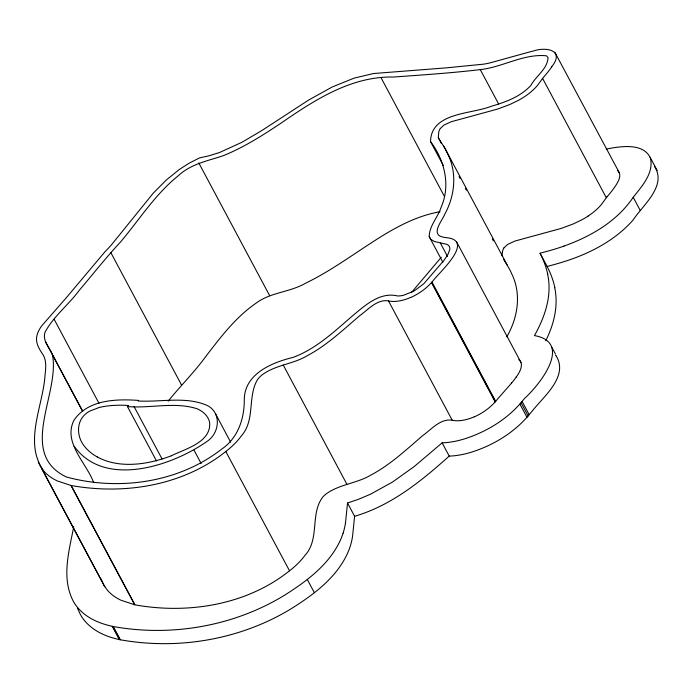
<?xml version="1.0" encoding="UTF-8"?>
<svg xmlns="http://www.w3.org/2000/svg" width="693" height="693" viewBox="0 0 693 693"><rect width="100%" height="100%" fill="white"/><g stroke="black" fill="none" stroke-linecap="round" stroke-linejoin="round"><path stroke-width="1.04" d="M501.983 255.786L502.416 251.741M443.26 165.419L430.518 141.563C431.15 112.067 471.379 114.38 491.424 106.22C505.717 102.114 520.408 96.699 530.769 85.551C535.906 76.039 547.392 69.101 548.059 57.675L546.482 55.804C523.821 53.465 502.668 67.169 480.275 69.612C451.429 73.025 422.435 74.948 393.468 77.036C350.701 76.126 313.929 100.502 280.111 123.761C262.006 135.785 243.52 147.514 223.302 155.682C207.631 160.949 190.87 163.946 178.344 175.71C155.275 194.196 139.44 219.542 120.599 241.935C106.15 257.372 93.105 274.03 79.409 290.124C68.737 304.781 53.456 316.268 44.993 332.328C42.221 340.774 49.541 347.349 52.417 354.556L82.467 410.828M547.687 274.541C552.243 295.781 544.793 317.212 534.468 335.585C572.955 342.455 540.185 384.234 524.939 398.068A58.437 28.682 -28.1 0 0 522.098 401.446C507.233 419.317 486.477 431.852 464.475 438.894A63.678 31.263 -28.1 0 1 454.383 441.432L449.48 442.238A62.916 30.89 -28.1 0 1 442.143 442.836L414.137 466.606L392.593 481.999L370.357 494.265L358.506 499.298L347.522 503.023L345.478 523.198M347.522 503.023L354.599 516.276L352.555 536.46A160.525 78.803 -28.1 0 1 350.19 546.448L349.099 549.506A115.272 56.583 -28.1 0 1 346.942 554.608C335.282 578.863 312.612 595.374 290.367 609.242C244.733 636.772 189.891 647.981 137.023 642.186A355.656 174.593 -28.1 0 1 120.365 639.778M73.718 526.697C69.144 550.978 61.053 578.049 73.363 601.359A167.022 81.991 -28.1 0 0 99.567 622.557A177.945 87.353 -28.1 0 0 112.257 626.307L113.28 626.524A355.656 174.593 -28.1 0 0 129.946 628.941C183.255 634.779 238.565 623.319 284.425 595.304C306.237 581.548 328.421 565.211 339.856 541.346A115.272 56.583 -28.1 0 0 342.013 536.243L343.078 533.194M545.712 340.765C553.924 324.575 558.549 305.864 554.764 287.803M506.826 336.772C517.723 318 521.673 294.274 511.884 274.159A347.098 170.391 -28.1 0 0 509.199 268.598L503.456 259.095M551.81 66.745A100.009 49.09 -28.1 0 1 543.13 77.685L537.499 85.438A41.233 20.244 -28.1 0 1 533.021 90.064L531.02 91.831A36.824 18.079 -28.1 0 1 526.715 95.192L524.419 96.76A41.052 20.149 -28.1 0 1 518.407 100.364L509.771 104.53L497.453 109.113L451.412 121.682L443.962 125.078L440.341 128.474M606.895 197.003L601.203 204.747A41.233 20.244 -28.1 0 1 596.725 209.381L594.733 211.148A36.824 18.079 -28.1 0 1 590.419 214.501L588.132 216.077M551.715 66.753C565.176 50.104 546.023 46.492 533.021 51.126A98.189 48.198 -28.1 0 0 530.414 51.732L489.734 62.959A54.634 26.819 -28.1 0 1 483.359 64.189L446.231 67.862L373.51 73.527L354.123 78.118L332.172 87.006L308.636 100.061L261.911 130.501L241.805 142.342L219.742 152.417L209.485 155.682L199.471 157.926L189.241 163.124L179.314 169.49L166.155 180.154L153.17 193.269L111.564 244.698A107.9 52.971 -28.1 0 1 105.171 251.524L66.207 297.86L41.797 325.762A41.857 20.547 -28.1 0 0 37.595 333.359A39.18 19.231 -28.1 0 0 37.067 335.091C35.083 341.632 38.539 348.059 42.1 353.326C46.803 359.563 45.911 367.714 45.054 375C43.131 406.037 23.12 442.567 43.832 471.049A131.168 64.388 -28.1 0 0 57.276 480.907L71.032 485.481L134.737 604.798L120.98 600.225A131.168 64.388 -28.1 0 1 107.536 590.367L104.045 585.533L100.961 578.837M606.21 149.125A116.883 57.38 -28.1 0 1 613.201 147.808C625.632 145.92 644.152 144.265 650.415 158.056C654.053 173.189 641.796 186.33 633.203 197.288C617.091 221.327 590.765 236.538 564.033 246.058M654.452 166.381C667.229 185.854 642.931 204.972 633.038 220.097C616.614 238.687 594.282 251.135 571.119 259.312A155.786 76.481 -28.1 0 1 552.312 265.072L547.158 266.459L540.081 253.196L545.226 251.845A155.786 76.481 -28.1 0 0 564.033 246.102M504.045 247.791L507.674 244.395L515.116 240.999L561.165 228.43L573.483 223.848L582.111 219.681A41.052 20.149 -28.1 0 0 588.132 216.077M516.216 377.079C519.559 372.453 524.506 364.293 518.797 359.572M156.505 460.975L127.451 406.566L128.266 405.474M511.685 382.943L498.059 398.466A74.368 36.504 -28.1 0 0 495.651 401.42L495.218 401.949L431.505 282.631L431.947 282.103A74.368 36.504 -28.1 0 1 434.355 279.149C441.666 270.279 475.173 239.648 445.382 237.569A67.065 32.926 -28.1 0 1 443.225 237.127C429.937 234.736 442.273 220.617 444.819 214.146C454.669 196.136 457.241 173.718 448.172 154.842A347.098 170.391 -28.1 0 0 445.495 149.281L438.322 137.742L438.704 132.424A21.353 10.482 -28.1 0 1 440.254 128.482M354.599 516.276C391.19 505.621 421.327 481.098 449.22 456.089A62.916 30.89 -28.1 0 0 456.557 455.5L461.46 454.686A63.678 31.263 -28.1 0 0 471.561 452.157C493.572 445.114 514.301 432.562 529.183 414.7A58.437 28.682 -28.1 0 1 532.025 411.321C543.373 396.613 568.754 376.68 556.245 355.994M168.208 401.152C180.388 385.897 194.395 372.236 205.838 356.384C220.608 337.214 235.499 317.446 255.596 303.499C270.357 292.16 289.977 292.368 305.873 283.082C321.578 275.407 336.348 265.999 350.892 256.341C378.621 238.115 406.626 217.637 440.029 211.712M411.27 292.749L441.32 257.207M474.376 416.762A29.331 14.397 -28.1 0 1 452.191 420.175L388.47 300.866C376.94 299.055 368.191 309.658 359.745 315.67C343.009 329.92 326.871 345.331 307.285 355.691C293.685 363.877 277.027 364.761 263.799 373.666A16.182 7.944 -28.1 0 0 259.199 377.546L258.238 378.673A21.059 10.334 -28.1 0 0 257.38 379.799C247.297 397.202 255.509 420.434 241.008 436.356A54.444 26.724 -28.1 0 1 225.805 451.498C182.909 485.741 124.316 495.036 71.232 485.524M452.183 420.183C440.367 418.39 431.496 429.348 422.851 435.507C406.332 449.61 390.341 464.769 370.998 475.008C357.397 483.194 340.739 484.078 327.512 492.974A16.182 7.944 -28.1 0 0 322.912 496.864C309.71 513.842 320.192 539.206 304.712 555.673A54.444 26.724 -28.1 0 1 289.518 570.815C246.613 605.058 188.028 614.353 134.944 604.842L71.128 485.507M74.194 446.301C104.6 488.591 171.968 465.947 206.739 441.614C219.742 433.368 221.951 412.344 206.739 405.249C185.239 396.127 160.932 402.321 138.202 400.978L138.617 400.424C116.129 398.821 87.708 399.566 73.865 420.443C62.864 442.931 86.512 462.933 93.624 482.527M171.31 455.812C184.503 449.047 211.668 442.515 209.598 422.254C208.264 416.034 203.075 411.391 197.453 408.896C175.104 401.438 150.502 408.584 127.451 406.566M430.518 141.563C444.534 159.936 450.822 185.274 441.19 207.051C438.054 217.195 429.253 225.736 429.21 236.668L430.873 239.397L434.476 241.528L447.089 244.412A17.429 8.559 -28.1 0 1 449.783 249.619L447.834 254.669L443.832 260.542L423.735 283.792L414.145 290.991L403.56 295.261A20.045 9.841 -28.1 0 1 397.652 295.963C380.085 291.666 365.341 305.154 352.893 315.532C334.511 331.332 316.415 348.683 293.321 357.319C272.002 362.482 244.447 373.761 244.282 399.644C244.464 418.676 237.855 438.34 221.37 449.35C178.318 482.874 118.33 491.155 66.407 476.983C16.901 453.291 60.3 393.581 52.417 354.556M77.46 608.159L80.44 614.622A167.022 81.991 -28.1 0 0 106.644 635.819A177.945 87.353 -28.1 0 0 119.335 639.57L120.357 639.778L113.28 626.524M97.289 456.982C111.712 464.847 128.933 465.601 144.872 463.045A83.714 41.095 -28.1 0 0 171.31 455.803M617.68 170.712C622.479 174.939 618.043 181.93 615.427 186.071A100.009 49.09 -28.1 0 1 606.834 197.003M555.552 355.258L556.02 355.743M619.334 172.791L554.798 52.183M650.121 157.302L657.198 170.556M633.203 197.288L640.28 210.551M542.576 78.378L606.288 197.696M480.275 69.612L498.622 103.976M551.94 347.427L555.474 354.054M443.702 146.05L507.406 265.367M438.322 137.742L441.38 143.468M459.061 176.568L460.065 178.465M465.341 188.331L466.354 190.246M492.351 238.92L493.373 240.835M381.159 77.945L444.36 196.31M456.462 241.632L521.058 362.595M440.376 243.07L447.505 256.427M522.106 401.446L529.183 414.7M521.084 402.772L528.17 416.025M519.915 404.088L527.001 417.342M429.21 236.668L442.862 262.231M431.947 282.103L495.66 401.42M431.739 282.372L495.452 401.689M442.134 442.836L449.22 456.089M198.796 162.933L269.577 295.504M283.212 364.986L346.916 484.303M307.268 579.426L314.345 592.68M215.41 413.582L230.682 442.195M225.805 451.498L289.518 570.815M110.819 252.59L181.609 385.161M194.031 450.181L201.169 463.548M134.035 406.496L162.067 459M54.106 319.222L98.952 403.222M45.591 341.926L82.77 411.555M38.314 462.257L102.018 581.574M112.76 626.429L119.837 639.682M112.249 626.316L119.335 639.57M41.363 467.836L104.834 586.789M345.443 523.215A160.525 78.803 -28.1 0 1 343.113 533.186M547.072 266.502A325.779 159.927 -28.1 0 1 554.868 287.76M539.994 253.248A325.779 159.927 -28.1 0 1 547.782 274.497M410.663 297.444A29.331 14.397 -28.1 0 1 388.478 300.857M431.401 282.623A33.437 16.415 -28.1 0 1 410.68 297.522M495.114 401.94A33.437 16.415 -28.1 0 1 474.393 416.839M516.233 377.079A93.027 45.669 -28.1 0 1 511.677 382.943M502.494 251.715A21.353 10.482 -28.1 0 1 503.967 247.799M128.257 405.483A146.24 71.786 -28.1 0 0 118.07 405.223L112.985 405.448A87.396 42.905 -28.1 0 0 110.04 405.682L105.639 406.228A44.655 21.916 -28.1 0 0 98.969 407.571L89.752 411.105A12.457 6.116 -28.1 0 0 85.421 414.119L84.754 414.743A15.515 7.614 -28.1 0 0 83.55 416.017C75.909 424.549 77.547 438.271 84.711 446.595A143.079 70.236 -28.1 0 0 97.297 456.973"/></g></svg>
